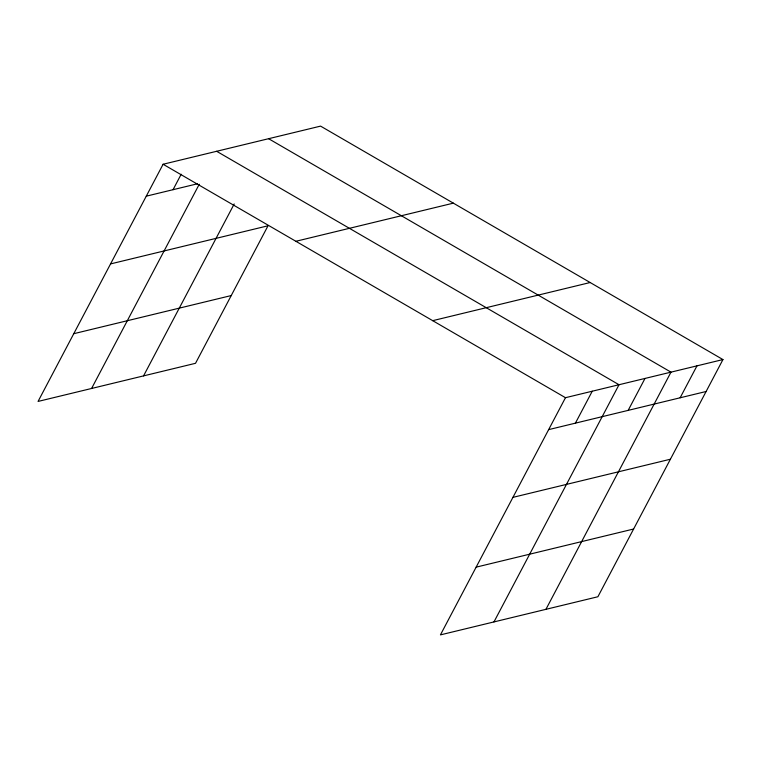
<?xml version="1.0" encoding="UTF-8"?>
<svg xmlns="http://www.w3.org/2000/svg" width="761" height="761" viewBox="0 0 761 761"><rect width="100%" height="100%" fill="white"/><g stroke="black" fill="none" stroke-linecap="round" stroke-linejoin="round"><path stroke-width="1.14" d="M722.95 359.563L565.48 397.699L440.429 634.883L597.899 596.748L722.95 359.563L320.571 126.117L163.101 164.252L38.05 401.437L195.52 363.301L268.024 225.779L110.554 263.915M173.042 189.698L181.185 174.25M91.586 388.471L199.258 184.257M143.553 375.886L234.188 203.977M575.411 423.145L592.248 391.221M493.965 621.918L619.016 384.733L216.647 151.287M628.167 410.369L645.005 378.445M545.932 609.333L670.983 372.148L268.604 138.702M680.134 397.784L696.971 365.86M146.264 196.176L197.575 183.753M295.886 241.285L453.356 203.149M73.76 333.699L231.23 295.563M432.695 320.666L590.165 282.521M548.643 429.632L706.113 391.496M512.933 497.361L670.403 459.225M476.139 567.154L633.609 529.019M163.101 164.252L565.48 397.699"/></g></svg>
